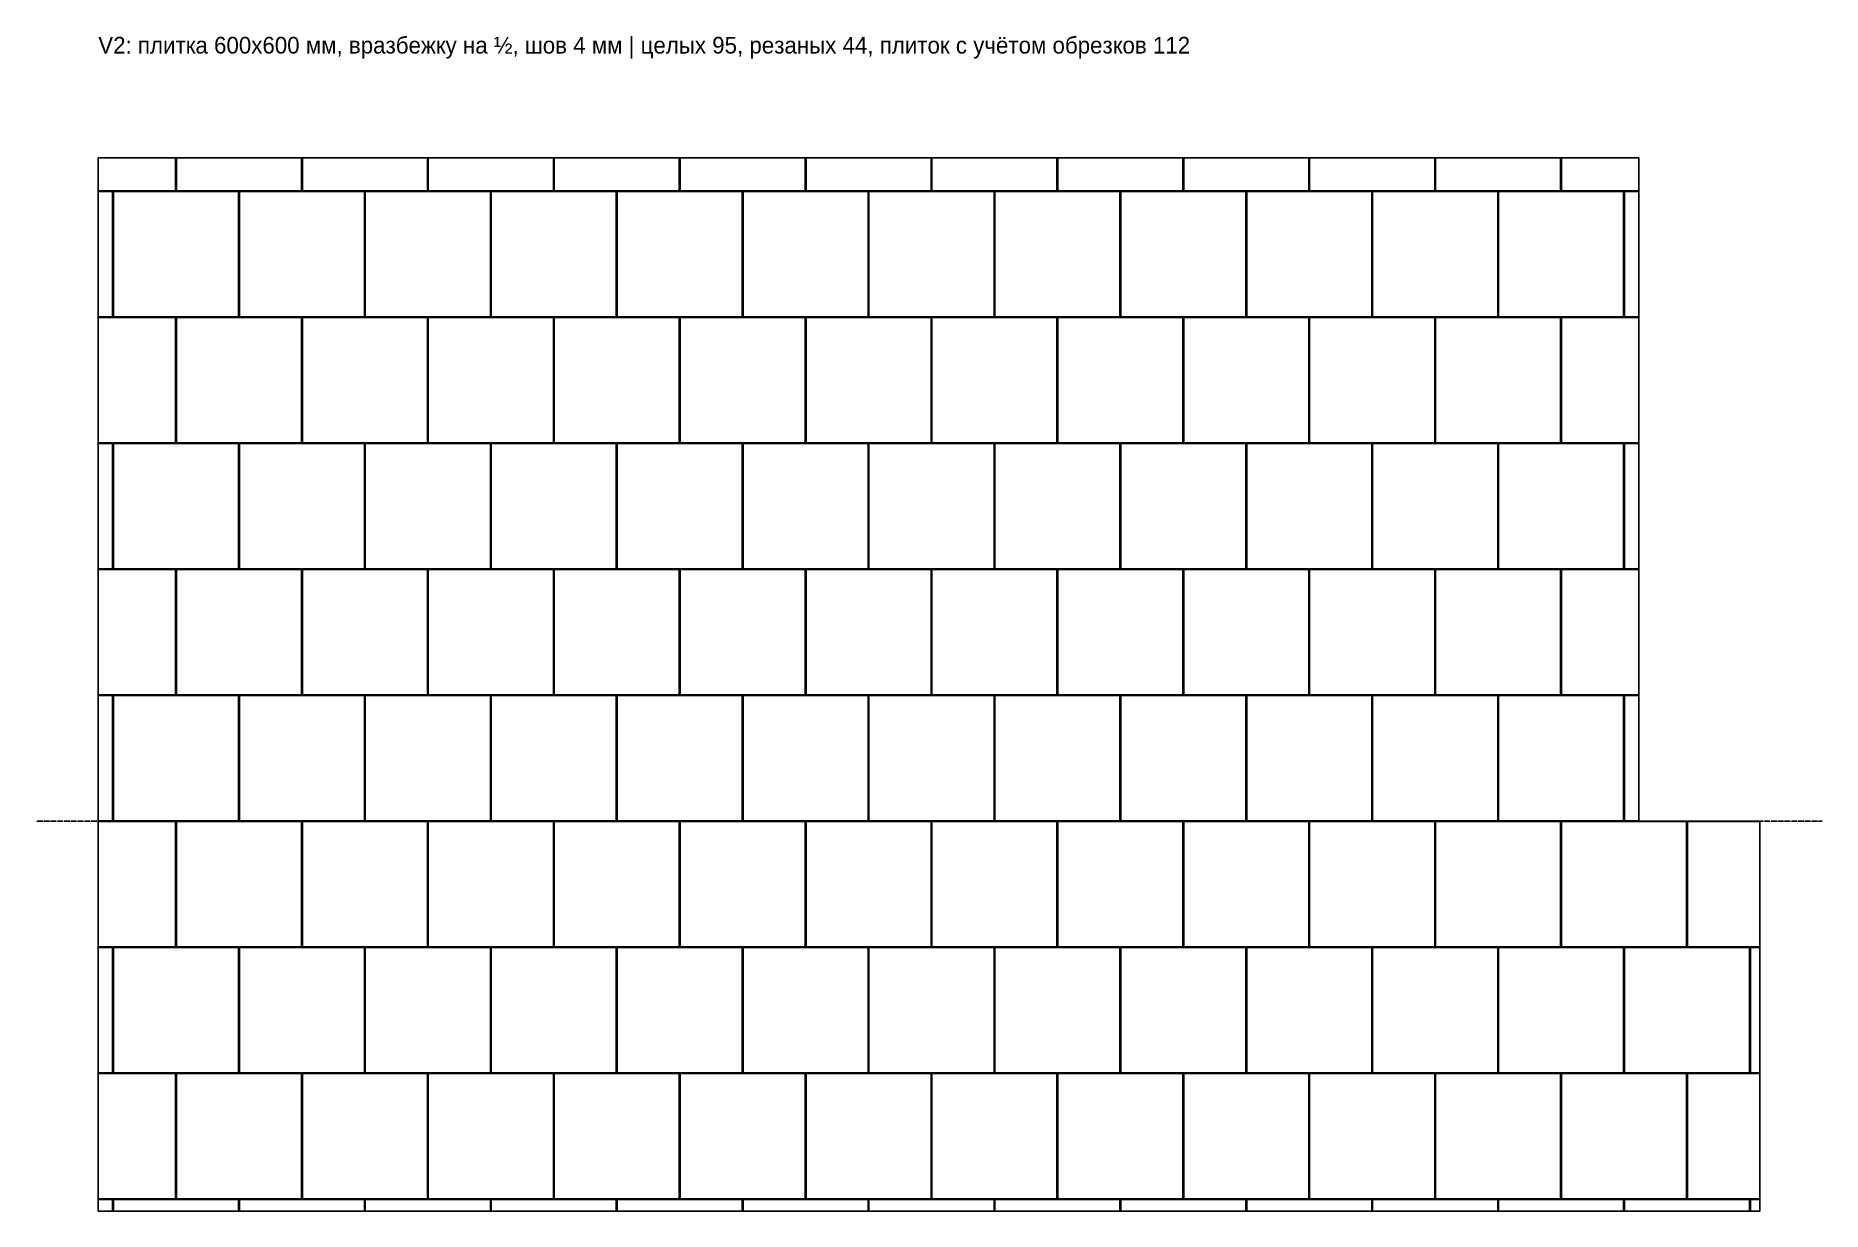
# Model space of a CAD drawing. Header units: millimetres. Extents: x -300 to 8270, y -1870 to 3765.
import ezdxf

# ---------------------------------------------------------------- set-up
doc = ezdxf.new("R2010")
doc.units = ezdxf.units.MM
doc.linetypes.add('DASHED', pattern=[1.524, 1.27, -0.254])
for name, color, linetype in [('KONTUR', 7, 'Continuous'), ('PLITKA_CEL', 8, 'Continuous'), ('PLITKA_MELK', 1, 'Continuous'), ('PLITKA_REZ', 2, 'Continuous'), ('STYK', 1, 'Continuous'), ('TEKST', 3, 'Continuous'), ('ZONY', 5, 'Continuous')]:
    doc.layers.add(name, color=color, linetype=linetype)

msp = doc.modelspace()

# ---------------------------------------------------------------- linework, layer by layer
at = {"layer": 'KONTUR'}
msp.add_lwpolyline([(7970, 0), (7970, -1870), (0, -1870), (0, 0), (0, 3180), (7390, 3180), (7390, 0), (7970, 0)], close=True, dxfattribs=at)
at = {"layer": 'PLITKA_CEL'}
for points in [[(73, 2418), (73, 3018), (673, 3018), (673, 2418), (73, 2418)], [(677, 2418), (677, 3018), (1277, 3018), (1277, 2418), (677, 2418)], [(1281, 2418), (1281, 3018), (1881, 3018), (1881, 2418), (1281, 2418)], [(1885, 2418), (1885, 3018), (2485, 3018), (2485, 2418), (1885, 2418)], [(2489, 2418), (2489, 3018), (3089, 3018), (3089, 2418), (2489, 2418)], [(3093, 2418), (3093, 3018), (3693, 3018), (3693, 2418), (3093, 2418)], [(3697, 2418), (3697, 3018), (4297, 3018), (4297, 2418), (3697, 2418)], [(4301, 2418), (4301, 3018), (4901, 3018), (4901, 2418), (4301, 2418)], [(4905, 2418), (4905, 3018), (5505, 3018), (5505, 2418), (4905, 2418)], [(5509, 2418), (5509, 3018), (6109, 3018), (6109, 2418), (5509, 2418)], [(6113, 2418), (6113, 3018), (6713, 3018), (6713, 2418), (6113, 2418)], [(6717, 2418), (6717, 3018), (7317, 3018), (7317, 2418), (6717, 2418)], [(375, 1814), (375, 2414), (975, 2414), (975, 1814), (375, 1814)], [(979, 1814), (979, 2414), (1579, 2414), (1579, 1814), (979, 1814)], [(1583, 1814), (1583, 2414), (2183, 2414), (2183, 1814), (1583, 1814)], [(2187, 1814), (2187, 2414), (2787, 2414), (2787, 1814), (2187, 1814)], [(2791, 1814), (2791, 2414), (3391, 2414), (3391, 1814), (2791, 1814)], [(3395, 1814), (3395, 2414), (3995, 2414), (3995, 1814), (3395, 1814)], [(3999, 1814), (3999, 2414), (4599, 2414), (4599, 1814), (3999, 1814)], [(4603, 1814), (4603, 2414), (5203, 2414), (5203, 1814), (4603, 1814)], [(5207, 1814), (5207, 2414), (5807, 2414), (5807, 1814), (5207, 1814)], [(5811, 1814), (5811, 2414), (6411, 2414), (6411, 1814), (5811, 1814)], [(6415, 1814), (6415, 2414), (7015, 2414), (7015, 1814), (6415, 1814)], [(73, 1210), (73, 1810), (673, 1810), (673, 1210), (73, 1210)], [(677, 1210), (677, 1810), (1277, 1810), (1277, 1210), (677, 1210)], [(1281, 1210), (1281, 1810), (1881, 1810), (1881, 1210), (1281, 1210)], [(1885, 1210), (1885, 1810), (2485, 1810), (2485, 1210), (1885, 1210)], [(2489, 1210), (2489, 1810), (3089, 1810), (3089, 1210), (2489, 1210)], [(3093, 1210), (3093, 1810), (3693, 1810), (3693, 1210), (3093, 1210)], [(3697, 1210), (3697, 1810), (4297, 1810), (4297, 1210), (3697, 1210)], [(4301, 1210), (4301, 1810), (4901, 1810), (4901, 1210), (4301, 1210)], [(4905, 1210), (4905, 1810), (5505, 1810), (5505, 1210), (4905, 1210)], [(5509, 1210), (5509, 1810), (6109, 1810), (6109, 1210), (5509, 1210)], [(6113, 1210), (6113, 1810), (6713, 1810), (6713, 1210), (6113, 1210)], [(6717, 1210), (6717, 1810), (7317, 1810), (7317, 1210), (6717, 1210)], [(375, 606), (375, 1206), (975, 1206), (975, 606), (375, 606)], [(979, 606), (979, 1206), (1579, 1206), (1579, 606), (979, 606)], [(1583, 606), (1583, 1206), (2183, 1206), (2183, 606), (1583, 606)], [(2187, 606), (2187, 1206), (2787, 1206), (2787, 606), (2187, 606)], [(2791, 606), (2791, 1206), (3391, 1206), (3391, 606), (2791, 606)], [(3395, 606), (3395, 1206), (3995, 1206), (3995, 606), (3395, 606)], [(3999, 606), (3999, 1206), (4599, 1206), (4599, 606), (3999, 606)], [(4603, 606), (4603, 1206), (5203, 1206), (5203, 606), (4603, 606)], [(5207, 606), (5207, 1206), (5807, 1206), (5807, 606), (5207, 606)], [(5811, 606), (5811, 1206), (6411, 1206), (6411, 606), (5811, 606)], [(6415, 606), (6415, 1206), (7015, 1206), (7015, 606), (6415, 606)], [(73, 2), (73, 602), (673, 602), (673, 2), (73, 2)], [(677, 2), (677, 602), (1277, 602), (1277, 2), (677, 2)], [(1281, 2), (1281, 602), (1881, 602), (1881, 2), (1281, 2)], [(1885, 2), (1885, 602), (2485, 602), (2485, 2), (1885, 2)], [(2489, 2), (2489, 602), (3089, 602), (3089, 2), (2489, 2)], [(3093, 2), (3093, 602), (3693, 602), (3693, 2), (3093, 2)], [(3697, 2), (3697, 602), (4297, 602), (4297, 2), (3697, 2)], [(4301, 2), (4301, 602), (4901, 602), (4901, 2), (4301, 2)], [(4905, 2), (4905, 602), (5505, 602), (5505, 2), (4905, 2)], [(5509, 2), (5509, 602), (6109, 602), (6109, 2), (5509, 2)], [(6113, 2), (6113, 602), (6713, 602), (6713, 2), (6113, 2)], [(6717, 2), (6717, 602), (7317, 602), (7317, 2), (6717, 2)], [(375, -602), (375, -2), (975, -2), (975, -602), (375, -602)], [(979, -602), (979, -2), (1579, -2), (1579, -602), (979, -602)], [(1583, -602), (1583, -2), (2183, -2), (2183, -602), (1583, -602)], [(2187, -602), (2187, -2), (2787, -2), (2787, -602), (2187, -602)], [(2791, -602), (2791, -2), (3391, -2), (3391, -602), (2791, -602)], [(3395, -602), (3395, -2), (3995, -2), (3995, -602), (3395, -602)], [(3999, -602), (3999, -2), (4599, -2), (4599, -602), (3999, -602)], [(4603, -602), (4603, -2), (5203, -2), (5203, -602), (4603, -602)], [(5207, -602), (5207, -2), (5807, -2), (5807, -602), (5207, -602)], [(5811, -602), (5811, -2), (6411, -2), (6411, -602), (5811, -602)], [(6415, -602), (6415, -2), (7015, -2), (7015, -602), (6415, -602)], [(7019, -602), (7019, -2), (7619, -2), (7619, -602), (7019, -602)], [(73, -1206), (73, -606), (673, -606), (673, -1206), (73, -1206)], [(677, -1206), (677, -606), (1277, -606), (1277, -1206), (677, -1206)], [(1281, -1206), (1281, -606), (1881, -606), (1881, -1206), (1281, -1206)], [(1885, -1206), (1885, -606), (2485, -606), (2485, -1206), (1885, -1206)], [(2489, -1206), (2489, -606), (3089, -606), (3089, -1206), (2489, -1206)], [(3093, -1206), (3093, -606), (3693, -606), (3693, -1206), (3093, -1206)], [(3697, -1206), (3697, -606), (4297, -606), (4297, -1206), (3697, -1206)], [(4301, -1206), (4301, -606), (4901, -606), (4901, -1206), (4301, -1206)], [(4905, -1206), (4905, -606), (5505, -606), (5505, -1206), (4905, -1206)], [(5509, -1206), (5509, -606), (6109, -606), (6109, -1206), (5509, -1206)], [(6113, -1206), (6113, -606), (6713, -606), (6713, -1206), (6113, -1206)], [(6717, -1206), (6717, -606), (7317, -606), (7317, -1206), (6717, -1206)], [(7321, -1206), (7321, -606), (7921, -606), (7921, -1206), (7321, -1206)], [(375, -1810), (375, -1210), (975, -1210), (975, -1810), (375, -1810)], [(979, -1810), (979, -1210), (1579, -1210), (1579, -1810), (979, -1810)], [(1583, -1810), (1583, -1210), (2183, -1210), (2183, -1810), (1583, -1810)], [(2187, -1810), (2187, -1210), (2787, -1210), (2787, -1810), (2187, -1810)], [(2791, -1810), (2791, -1210), (3391, -1210), (3391, -1810), (2791, -1810)], [(3395, -1810), (3395, -1210), (3995, -1210), (3995, -1810), (3395, -1810)], [(3999, -1810), (3999, -1210), (4599, -1210), (4599, -1810), (3999, -1810)], [(4603, -1810), (4603, -1210), (5203, -1210), (5203, -1810), (4603, -1810)], [(5207, -1810), (5207, -1210), (5807, -1210), (5807, -1810), (5207, -1810)], [(5811, -1810), (5811, -1210), (6411, -1210), (6411, -1810), (5811, -1810)], [(6415, -1810), (6415, -1210), (7015, -1210), (7015, -1810), (6415, -1810)], [(7019, -1810), (7019, -1210), (7619, -1210), (7619, -1810), (7019, -1810)]]:
    msp.add_lwpolyline(points, close=True, dxfattribs=at)
at = {"layer": 'PLITKA_MELK'}
for points in [[(69, 3018), (69, 2418), (0, 2418), (0, 3018), (69, 3018)], [(7321, 2418), (7321, 3018), (7390, 3018), (7390, 2418), (7321, 2418)], [(69, 1810), (69, 1210), (0, 1210), (0, 1810), (69, 1810)], [(7321, 1210), (7321, 1810), (7390, 1810), (7390, 1210), (7321, 1210)], [(69, 602), (69, 2), (0, 2), (0, 602), (69, 602)], [(7321, 2), (7321, 602), (7390, 602), (7390, 2), (7321, 2)], [(69, -606), (69, -1206), (0, -1206), (0, -606), (69, -606)], [(7925, -1206), (7925, -606), (7970, -606), (7970, -1206), (7925, -1206)], [(69, -1814), (69, -1870), (0, -1870), (0, -1814), (69, -1814)], [(73, -1814), (673, -1814), (673, -1870), (73, -1870), (73, -1814)], [(677, -1814), (1277, -1814), (1277, -1870), (677, -1870), (677, -1814)], [(1281, -1814), (1881, -1814), (1881, -1870), (1281, -1870), (1281, -1814)], [(1885, -1814), (2485, -1814), (2485, -1870), (1885, -1870), (1885, -1814)], [(2489, -1814), (3089, -1814), (3089, -1870), (2489, -1870), (2489, -1814)], [(3093, -1814), (3693, -1814), (3693, -1870), (3093, -1870), (3093, -1814)], [(3697, -1814), (4297, -1814), (4297, -1870), (3697, -1870), (3697, -1814)], [(4301, -1814), (4901, -1814), (4901, -1870), (4301, -1870), (4301, -1814)], [(4905, -1814), (5505, -1814), (5505, -1870), (4905, -1870), (4905, -1814)], [(5509, -1814), (6109, -1814), (6109, -1870), (5509, -1870), (5509, -1814)], [(6113, -1814), (6713, -1814), (6713, -1870), (6113, -1870), (6113, -1814)], [(6717, -1814), (7317, -1814), (7317, -1870), (6717, -1870), (6717, -1814)], [(7321, -1814), (7921, -1814), (7921, -1870), (7321, -1870), (7321, -1814)], [(7925, -1814), (7970, -1814), (7970, -1870), (7925, -1870), (7925, -1814)]]:
    msp.add_lwpolyline(points, close=True, dxfattribs=at)
at = {"layer": 'PLITKA_REZ'}
for points in [[(371, 3022), (0, 3022), (0, 3180), (371, 3180), (371, 3022)], [(975, 3022), (375, 3022), (375, 3180), (975, 3180), (975, 3022)], [(1579, 3022), (979, 3022), (979, 3180), (1579, 3180), (1579, 3022)], [(2183, 3022), (1583, 3022), (1583, 3180), (2183, 3180), (2183, 3022)], [(2787, 3022), (2187, 3022), (2187, 3180), (2787, 3180), (2787, 3022)], [(3391, 3022), (2791, 3022), (2791, 3180), (3391, 3180), (3391, 3022)], [(3995, 3022), (3395, 3022), (3395, 3180), (3995, 3180), (3995, 3022)], [(4599, 3022), (3999, 3022), (3999, 3180), (4599, 3180), (4599, 3022)], [(5203, 3022), (4603, 3022), (4603, 3180), (5203, 3180), (5203, 3022)], [(5807, 3022), (5207, 3022), (5207, 3180), (5807, 3180), (5807, 3022)], [(6411, 3022), (5811, 3022), (5811, 3180), (6411, 3180), (6411, 3022)], [(7015, 3022), (6415, 3022), (6415, 3180), (7015, 3180), (7015, 3022)], [(7019, 3022), (7019, 3180), (7390, 3180), (7390, 3022), (7019, 3022)], [(371, 2414), (371, 1814), (0, 1814), (0, 2414), (371, 2414)], [(7019, 1814), (7019, 2414), (7390, 2414), (7390, 1814), (7019, 1814)], [(371, 1206), (371, 606), (0, 606), (0, 1206), (371, 1206)], [(7019, 606), (7019, 1206), (7390, 1206), (7390, 606), (7019, 606)], [(371, -2), (371, -602), (0, -602), (0, -2), (371, -2)], [(7623, -602), (7623, -2), (7970, -2), (7970, -602), (7623, -602)], [(371, -1210), (371, -1810), (0, -1810), (0, -1210), (371, -1210)], [(7623, -1810), (7623, -1210), (7970, -1210), (7970, -1810), (7623, -1810)]]:
    msp.add_lwpolyline(points, close=True, dxfattribs=at)
at = {"layer": 'STYK', "linetype": 'DASHED'}
msp.add_line((-300, 0), (8270, 0), dxfattribs=at)
at = {"layer": 'ZONY'}
for points in [[(7390, 0), (7390, 3180), (0, 3180), (0, 0), (7390, 0)], [(7970, -1870), (7970, 0), (0, 0), (0, -1870), (7970, -1870)]]:
    msp.add_lwpolyline(points, close=True, dxfattribs=at)

# ---------------------------------------------------------------- texts
at = {"layer": 'TEKST'}
msp.add_text('V2: плитка 600x600 мм, вразбежку на ½, шов 4 мм | целых 95, резаных 44, плиток с учётом обрезков 112', height=80, dxfattribs=at).set_placement((0, 3680))

doc.saveas('drawing.dxf')
